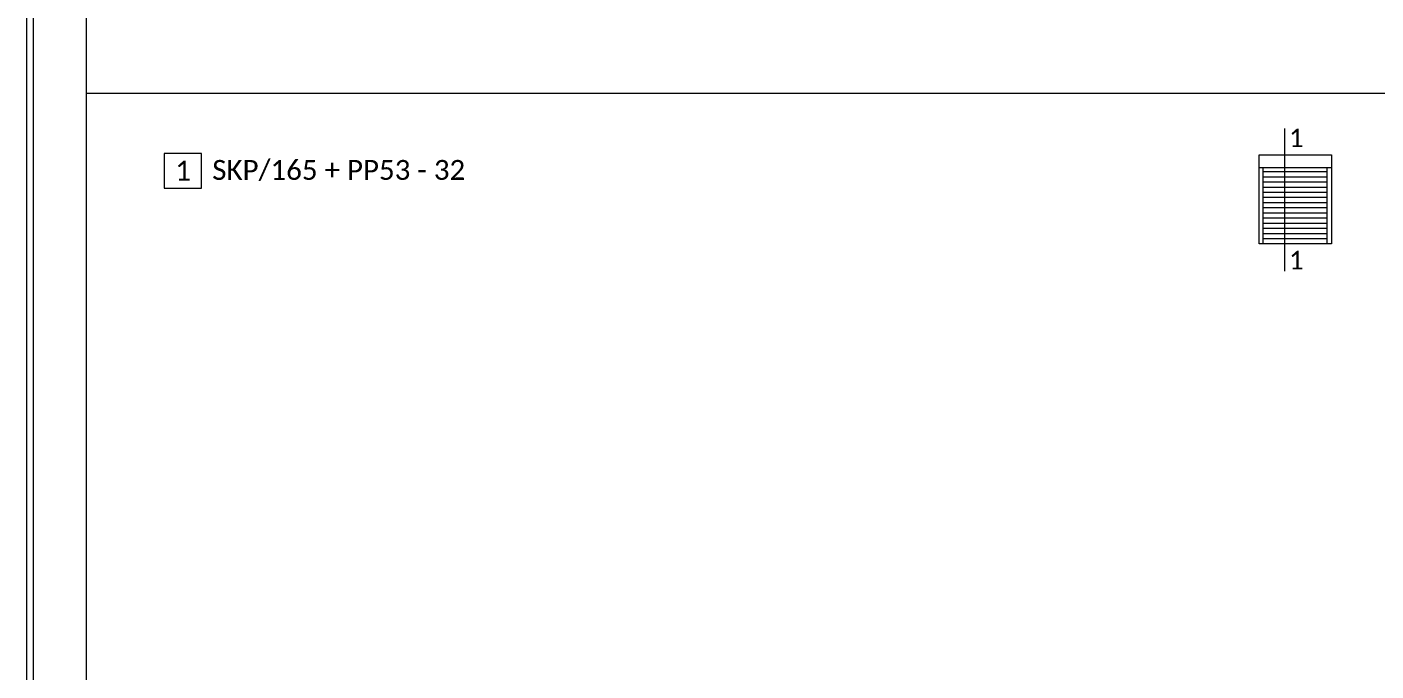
# Model space of a CAD drawing. Header units: millimetres. Extents: x 0 to 7790, y 0 to 17467.
# Drawn here: x 0 to 1019, y 2209 to 2695 of the extents above; entities that cross this region are included whole.
import ezdxf

# ---------------------------------------------------------------- set-up
doc = ezdxf.new("R2010")
doc.units = ezdxf.units.MM
doc.layers.add('_MB_pomocnicze_niedrukowane', color=220, linetype='Continuous', lineweight=15, plot=False)
for name, color, linetype, lineweight in [('_MB_ramka_0.15', 124, 'Continuous', 15), ('_MB_tekst_0.25', 40, 'Continuous', 25), ('_MB_widokowa_0.15', 153, 'Continuous', 15)]:
    doc.layers.add(name, color=color, linetype=linetype, lineweight=lineweight)
doc.styles.add('_MB_Calibri_Light_2.5', font='calibril.ttf', dxfattribs={"height": 2.5})

msp = doc.modelspace()

# ---------------------------------------------------------------- linework, layer by layer
at = {"layer": '_MB_pomocnicze_niedrukowane'}
msp.add_lwpolyline([(45, 10745), (7745, 10745), (7745, 45), (45, 45)], close=True, dxfattribs=at)
at = {"layer": '_MB_ramka_0.15'}
for points in [[(0, 10925), (7790, 10925), (7790, 0), (0, 0)], [(5, 10920), (7785, 10920), (7785, 5), (5, 5)], [(103.726, 2573.4), (131.726, 2573.4), (131.726, 2599.4), (103.726, 2599.4)]]:
    msp.add_lwpolyline(points, close=True, dxfattribs=at)
msp.add_lwpolyline([(45, 2645), (2545, 2645), (2545, 45), (45, 45), (45, 2645)], dxfattribs=at)
at = {"layer": '_MB_widokowa_0.15'}
for points in [[(949.684, 2618.216), (949.684, 2590.216)], [(930.446, 2588.997), (985.046, 2588.997)], [(933.596, 2531.142), (933.596, 2588.997)], [(949.684, 2590.216), (949.684, 2510.591)], [(981.896, 2531.142), (981.896, 2588.997)], [(981.896, 2585.532), (933.596, 2585.532)], [(981.896, 2581.647), (933.596, 2581.647)], [(981.896, 2577.762), (933.596, 2577.762)], [(981.896, 2573.877), (933.596, 2573.877)], [(981.896, 2569.992), (933.596, 2569.992)], [(981.896, 2566.107), (933.596, 2566.107)], [(981.896, 2562.222), (933.596, 2562.222)], [(981.896, 2558.337), (933.596, 2558.337)], [(981.896, 2554.452), (933.596, 2554.452)], [(981.896, 2550.567), (933.596, 2550.567)], [(981.896, 2546.682), (933.596, 2546.682)], [(981.896, 2542.797), (933.596, 2542.797)], [(981.896, 2538.912), (933.596, 2538.912)], [(981.896, 2535.027), (933.596, 2535.027)]]:
    msp.add_lwpolyline(points, dxfattribs=at)
msp.add_lwpolyline([(930.446, 2598.447), (985.046, 2598.447), (985.046, 2531.142), (930.446, 2531.142)], close=True, dxfattribs=at)

# ---------------------------------------------------------------- texts
at = {"layer": '_MB_tekst_0.25', "char_height": 15, "style": '_MB_Calibri_Light_2.5'}
for s, insert, width, attachment_point in [('{\\fCalibri Light|b0|i0|c238|p34;1}', (117.873, 2586.558), 19.52774, 5), ('SKP/165 + PP53 - 32', (139.913, 2586.558), 248.88706, 4)]:
    msp.add_mtext(s, dxfattribs=dict(at, insert=insert, width=width, attachment_point=attachment_point))
at = {"layer": '_MB_widokowa_0.15', "char_height": 14, "width": 13.66942, "attachment_point": 4, "style": '_MB_Calibri_Light_2.5'}
for insert in [(953.076, 2611.265), (953.076, 2518.911)]:
    msp.add_mtext('{\\fCalibri Light|b0|i0|c238|p34;1}', dxfattribs=dict(at, insert=insert))

doc.saveas('drawing.dxf')
